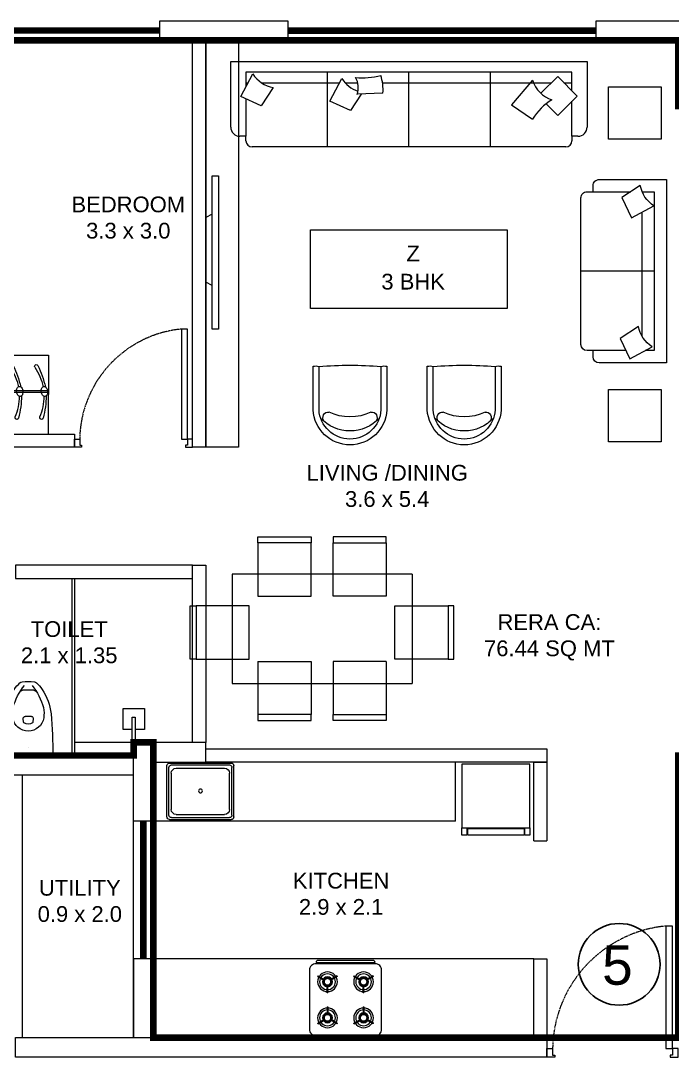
# Model space of a CAD drawing. Header units: inches. Extents: x 27644242 to 29761523, y -859349 to 216979.
# Drawn here: x 29080161 to 29085126, y -475293 to -467393 of the extents above; entities that cross this region are included whole.
import ezdxf

# ---------------------------------------------------------------- set-up
doc = ezdxf.new("R2010")
doc.units = ezdxf.units.IN
doc.header["$MEASUREMENT"] = 0
doc.set_wipeout_variables(frame=1)
doc.linetypes.add('DASHED', pattern=[0.75, 0.5, -0.25])
doc.layers.get('Defpoints').update_dxf_attribs({"color": 8})
for name, color, linetype, lineweight in [('DOOR', 4, 'Continuous', 0), ('ELEVATION', 40, 'Continuous', 13), ('FURN', 250, 'Continuous', 0), ('WALL', 7, 'Continuous', 20), ('WINDOW', 162, 'Continuous', 13)]:
    doc.layers.add(name, color=color, linetype=linetype, lineweight=lineweight)
doc.layers.add('text', color=7, linetype='Continuous')
doc.styles.add('AMITS', font='arial.ttf')

# ---------------------------------------------------------------- blocks, each defined once
blk = doc.blocks.new('A$C3D5F2F58')
at = {"color": 0, "linetype": 'ByBlock'}
blk.add_wipeout([(187.5, 0), (-187.5, 0), (-185.4, -124.8), (-182.6, -194.2), (-178.7, -263.3), (-175.9, -302), (-169.5, -348.6), (-150.7, -414.8), (-143.6, -432.7), (-131.4, -459.4), (-111.6, -495.4), (-106, -504.2), (-86.3, -529.7), (-71.8, -545.1), (-63.8, -552.7), (-55.8, -558), (-40.6, -562), (-22.7, -564.1), (3.1, -565), (29.6, -563.4), (46.7, -561), (55.8, -558), (74.2, -542.7), (100.9, -511.4), (135.4, -451.2), (158.3, -392.2), (171.2, -340), (178.9, -260.4), (185.1, -136.1), (187.4, -46)], dxfattribs=at)
for p, q in [((-187.5, 0), (187.5, 0)), ((0, -62.5), (0, -62.5)), ((-38.3, -282.4), (-35.8, -255.2)), ((-24.2, -298), (24.2, -298)), ((35.8, -255.2), (38.3, -282.4)), ((-42.5, -496.8), (42.5, -496.8))]:
    blk.add_line(p, q, dxfattribs=at)
at = {"color": 0, "linetype": 'ByBlock', "extrusion": (0, 0, -1)}
for centre, major_axis, ratio, start_param, end_param in [((3903, 5.3), (4087.6, 164.4), 0.940247, 3.100232, 3.182953), ((-3903, 5.4), (-4087.6, 164.4), 0.940247, 3.100232, 3.182953), ((0, -305.1), (84.4, 84.4), 1, 4.07333, 6.922251), ((0, -292.3), (-38.2, 38.2), 1, 0.139988, 1.430816), ((86.9, -319.1), (146.6, 146.6), 1, 3.705861, 4.079165), ((-24.2, -283.7), (10, 10), 1, 2.356198, 4.018929), ((-27.3, -256), (6.03, 6.03), 1, 4.01894, 4.852375), ((24.2, -283.7), (-10, 10), 1, 2.264265, 3.926995), ((27.3, -256), (6.03, 6.03), 1, -0.139979, 0.693472), ((-86.9, -319.1), (-146.6, 146.6), 1, 2.204028, 2.577331), ((275.8, -257.5), (321.4, 321.4), 1, 3.353441, 3.79389), ((326.3, -245.8), (-323.4, 323.4), 1, 4.816657, 5.23508), ((-326.3, -245.8), (-323.4, 323.4), 1, 2.618909, 3.037332), ((-275.8, -257.5), (-321.4, 321.4), 1, 2.489302, 2.929752), ((119.3, -350.5), (192.8, 192.8), 1, 3.092098, 3.328462), ((-40.9, -527.4), (24.1, 24.1), 1, 2.528301, 3.092099), ((-42.5, -474.1), (16.1, 16.1), 1, 2.356198, 3.387836), ((42.5, -474.1), (16.1, 16.1), 1, 1.324559, 2.356198), ((40.9, -527.4), (24.1, 24.1), 1, 1.620298, 2.184095), ((-119.3, -350.5), (192.8, 192.8), 1, 1.383935, 1.620298), ((0, -292.3), (-192.8, 192.8), 1, 3.75489, 4.099099)]:
    blk.add_ellipse(centre, major_axis=major_axis, ratio=ratio, start_param=start_param, end_param=end_param, dxfattribs=at)
blk = doc.blocks.new('A$C3E645E75')
at = {"extrusion": (0, 0, -1), "zscale": -0.9999999999999998, "rotation": 179.9999999999989}
blk.add_blockref('A$C3D5F2F58', (0, 0), dxfattribs=at)
blk = doc.blocks.new('hob')
at = {"layer": 'FURN', "extrusion": (2e-16, 7.34249e-08, 1)}
for p, q in [((-747640.1, 890446.8), (-747612.6, 890399.1)), ((-747635.8, 890449.3), (-747608.2, 890401.6)), ((-747280.1, 890449.3), (-747307.7, 890401.6)), ((-747275.8, 890446.8), (-747303.3, 890399.1)), ((-747640.1, 890302.2), (-747612.6, 890349.9)), ((-747635.8, 890299.7), (-747608.2, 890347.4)), ((-747510.5, 890377), (-747565.5, 890377)), ((-747510.5, 890372), (-747565.5, 890372)), ((-747405.4, 890377), (-747350.3, 890377)), ((-747405.4, 890372), (-747350.3, 890372)), ((-747280.1, 890299.7), (-747307.7, 890347.4)), ((-747275.8, 890302.2), (-747303.3, 890349.9)), ((-747635.8, 890174.3), (-747608.2, 890126.6)), ((-747280.1, 890174.3), (-747307.7, 890126.6)), ((-747640.1, 890171.8), (-747612.6, 890124.1)), ((-747510.5, 890102), (-747565.5, 890102)), ((-747510.5, 890097), (-747565.5, 890097)), ((-747405.4, 890102), (-747350.3, 890102)), ((-747405.4, 890097), (-747350.3, 890097)), ((-747275.8, 890171.8), (-747303.3, 890124.1)), ((-747640.1, 890027.2), (-747612.6, 890074.9)), ((-747635.8, 890024.7), (-747608.2, 890072.4)), ((-747280.1, 890024.7), (-747307.7, 890072.4)), ((-747275.8, 890027.2), (-747303.3, 890074.9))]:
    blk.add_line(p, q, dxfattribs=at)
at = {"layer": 'FURN', "extrusion": (2e-16, 7.34249e-08, 1), "elevation": 0.1}
for points in [[(-747232.9, 889962), (-747682.9, 889962, -0.414214), (-747732.9, 890012), (-747732.9, 890462, -0.414214), (-747682.9, 890512), (-747232.9, 890512, -0.414214), (-747182.9, 890462), (-747182.9, 890012, -0.414214)], [(-747172.9, 890462, -0.414214), (-747157.9, 890447), (-747157.9, 890027, -0.414214), (-747172.9, 890012), (-747172.9, 890027)]]:
    blk.add_lwpolyline(points, format="xyb", close=True, dxfattribs=at)
at = {"layer": 'FURN', "extrusion": (2e-16, 7.34249e-08, 1), "const_width": 20, "elevation": 0.1}
for points in [[(-747625.4, 890374.5, 1), (-747565.4, 890374.5, 1)], [(-747290.4, 890374.5, 1), (-747350.4, 890374.5, 1)], [(-747625.4, 890099.5, -1), (-747565.4, 890099.5, -1)], [(-747290.4, 890099.5, 1), (-747350.4, 890099.5, 1)]]:
    blk.add_lwpolyline(points, format="xyb", close=True, dxfattribs=at)
at = {"layer": 'FURN', "extrusion": (2e-16, 7.34249e-08, 1)}
for centre, radius in [((-747595.4, 890374.5, 0.1), 75), ((-747595.4, 890374.5, 0.1), 60), ((-747595.4, 890374.5, 0.1), 37.5), ((-747320.4, 890374.5, 0.1), 75), ((-747320.4, 890374.5, 0.1), 60), ((-747320.4, 890374.5, 0.1), 37.5), ((-747595.4, 890099.5, 0.1), 75), ((-747320.4, 890099.5, 0.1), 75), ((-747595.4, 890099.5, 0.1), 60), ((-747595.4, 890099.5, 0.1), 37.5), ((-747320.4, 890099.5, 0.1), 60), ((-747320.4, 890099.5, 0.1), 37.5)]:
    blk.add_circle(centre, radius, dxfattribs=at)
for centre, start, end in [((-747595.4, 890374.5, 0.1), 118.31459, 121.68541), ((-747320.4, 890374.5, 0.1), 58.31459, 61.68541), ((-747320.4, 890374.5, 0.1), 58.31459, 61.68541), ((-747595.4, 890374.5, 0.1), 358.31459, 1.68541), ((-747320.4, 890374.5, 0.1), 178.31459, 181.68541), ((-747595.4, 890374.5, 0.1), 238.31459, 241.68541), ((-747320.4, 890374.5, 0.1), 298.31459, 301.68541), ((-747595.4, 890099.5, 0.1), 118.31459, 121.68541), ((-747320.4, 890099.5, 0.1), 58.31459, 61.68541), ((-747320.4, 890099.5, 0.1), 58.31459, 61.68541), ((-747595.4, 890099.5, 0.1), 358.31459, 1.68541), ((-747320.4, 890099.5, 0.1), 178.31459, 181.68541), ((-747595.4, 890099.5, 0.1), 238.31459, 241.68541), ((-747320.4, 890099.5, 0.1), 298.31459, 301.68541)]:
    blk.add_arc(centre, 85, start, end, dxfattribs=at)
blk = doc.blocks.new('A$C3A956F37-flat-1')
at = {"layer": 'FURN'}
blk.add_line((-168.3, 90.2), (0, 90.2), dxfattribs=at)
for points in [[(-97.1, 66.7), (-97.1, 0), (-258.5, 0), (-258.5, 161.4), (-97.1, 161.4), (-97.1, 90.2)], [(0, 67.1), (-191.4, 67.1), (-191.4, 90.2), (-168.3, 90.2)]]:
    blk.add_lwpolyline(points, dxfattribs=at)
blk = doc.blocks.new('KITCHEN')
at = {"layer": 'FURN'}
for p, q in [((-135610.4, 231798.9, 0), (-135610.4, 232190.1, 0)), ((-135119.8, 232209.5, 0), (-135591, 232209.5, 0)), ((-135134.2, 232195.1, 0), (-135576.6, 232195.1, 0)), ((-135100.4, 231798.9, 0), (-135100.4, 232190.1, 0)), ((-135596, 231813.3, 0), (-135596, 232175.7, 0)), ((-135577.9, 231857, 0), (-135577.9, 232131.9, 0)), ((-135171.7, 232170.8, 0), (-135539.1, 232170.8, 0)), ((-135132.8, 232131.9, 0), (-135132.8, 231857, 0)), ((-135114.8, 231813.3, 0), (-135114.8, 232175.7, 0)), ((-135134.2, 231793.9, 0), (-135576.6, 231793.9, 0)), ((-135171.7, 231818.2, 0), (-135539.1, 231818.2, 0)), ((-135119.8, 231779.5, 0), (-135591, 231779.5, 0))]:
    blk.add_line(p, q, dxfattribs=at)
blk.add_circle((-135356.3, 231997.3, 0), 14.6, dxfattribs=at)
for centre, radius, start, end in [((-135591, 232190.1, 0), 19.4, 89.99995, 179.99995), ((-135576.6, 232175.7, 0), 19.4, 89.99995, 179.99995), ((-135134.2, 232175.7, 0), 19.4, 359.99995, 89.99995), ((-135119.8, 232190.1, 0), 19.4, 359.99995, 89.99995), ((-135539.1, 232131.9, 0), 38.9, 89.99995, 179.99995), ((-135171.7, 232131.9, 0), 38.9, 359.99995, 89.99995), ((-135591, 231798.9, 0), 19.4, 180.00005, 270.00005), ((-135576.6, 231813.3, 0), 19.4, 180.00005, 270.00005), ((-135539.1, 231857, 0), 38.9, 179.99995, 269.99995), ((-135171.7, 231857, 0), 38.9, 269.99995, 359.99995), ((-135134.2, 231813.3, 0), 19.4, 270.00005, 0.00005), ((-135119.8, 231798.9, 0), 19.4, 270.00005, 0.00005)]:
    blk.add_arc(centre, radius, start, end, dxfattribs=at)
blk = doc.blocks.new('rffffff')
at = {"layer": 'FURN'}
for p, q in [((146.4, 519.4, 0), (-2053.6, 519.4, 0)), ((-2053.6, 519.4, 0), (-2053.4, -80.6, 0)), ((146.4, 519.4, 0), (146.6, -80.6, 0)), ((146.5, 251, 0), (-2053.5, 250.5, 0)), ((146.5, 239, 0), (-2053.5, 238.5, 0)), ((146.6, -80.6, 0), (-2053.4, -80.6, 0))]:
    blk.add_line(p, q, dxfattribs=at)
at = {"layer": 'FURN', "extrusion": (9.36485e-09, 6.40542e-09, 1)}
for points in [[(-2027.5, 206.3, 0.144333), (-2018.6, 208, 0.107177), (-2009.2, 215.7, 0.077818), (-2002.9, 226.8, 0.065016), (-1999.4, 241.7, 0.065016), (-1999.8, 257, 0.077818), (-2003.7, 269.1, 0.107177), (-2011.3, 278.5, 0.144333), (-2019.7, 282, 0.144333), (-2028.7, 280.3, 0.107177), (-2038, 272.7, 0.077818), (-2044.4, 261.6, 0.065016), (-2047.9, 246.7, 0.065016), (-2047.5, 231.4, 0.077818), (-2043.5, 219.2, 0.107177), (-2035.9, 209.8, 0.144333)], [(-1839.5, 206.4, 0.144333), (-1830.6, 208.1, 0.107177), (-1821.2, 215.7, 0.077818), (-1814.9, 226.9, 0.065016), (-1811.4, 241.7, 0.065016), (-1811.8, 257, 0.077818), (-1815.7, 269.2, 0.107177), (-1823.3, 278.6, 0.144333), (-1831.7, 282.1, 0.144333), (-1840.7, 280.4, 0.107177), (-1850, 272.8, 0.077818), (-1856.4, 261.6, 0.065016), (-1859.9, 246.7, 0.065016), (-1859.5, 231.5, 0.077818), (-1855.5, 219.3, 0.107177), (-1847.9, 209.9, 0.144333)], [(-1657.3, 206.5, 0.144333), (-1648.4, 208.2, 0.107177), (-1639, 215.8, 0.077818), (-1632.6, 226.9, 0.065016), (-1629.1, 241.8, 0.065016), (-1629.5, 257.1, 0.077818), (-1633.5, 269.3, 0.107177), (-1641.1, 278.7, 0.144333), (-1649.5, 282.2, 0.144333), (-1658.4, 280.5, 0.107177), (-1667.8, 272.8, 0.077818), (-1674.1, 261.7, 0.065016), (-1677.7, 246.8, 0.065016), (-1677.2, 231.5, 0.077818), (-1673.3, 219.3, 0.107177), (-1665.7, 209.9, 0.144333)], [(-1469, 206.6, 0.144333), (-1460.1, 208.2, 0.107177), (-1450.7, 215.9, 0.077818), (-1444.4, 227, 0.065016), (-1440.9, 241.9, 0.065016), (-1441.3, 257.2, 0.077818), (-1445.2, 269.4, 0.107177), (-1452.8, 278.8, 0.144333), (-1461.2, 282.2, 0.144333), (-1470.2, 280.6, 0.107177), (-1479.5, 272.9, 0.077818), (-1485.9, 261.8, 0.065016), (-1489.4, 246.9, 0.065016), (-1489, 231.6, 0.077818), (-1485, 219.4, 0.107177), (-1477.4, 210, 0.144333)], [(-1316.8, 206.7, 0.144333), (-1307.9, 208.3, 0.107177), (-1298.5, 216, 0.077818), (-1292.1, 227.1, 0.065016), (-1288.6, 242, 0.065016), (-1289, 257.3, 0.077818), (-1293, 269.5, 0.107177), (-1300.6, 278.9, 0.144333), (-1309, 282.3, 0.144333), (-1317.9, 280.6, 0.107177), (-1327.3, 273, 0.077818), (-1333.6, 261.9, 0.065016), (-1337.2, 247, 0.065016), (-1336.7, 231.7, 0.077818), (-1332.8, 219.5, 0.107177), (-1325.2, 210.1, 0.144333)], [(-1134.5, 206.7, 0.144333), (-1125.6, 208.4, 0.107177), (-1116.2, 216, 0.077818), (-1109.9, 227.2, 0.065016), (-1106.4, 242.1, 0.065016), (-1106.8, 257.4, 0.077818), (-1110.7, 269.5, 0.107177), (-1118.3, 278.9, 0.144333), (-1126.7, 282.4, 0.144333), (-1135.7, 280.7, 0.107177), (-1145, 273.1, 0.077818), (-1151.4, 261.9, 0.065016), (-1154.9, 247.1, 0.065016), (-1154.5, 231.8, 0.077818), (-1150.5, 219.6, 0.107177), (-1142.9, 210.2, 0.144333)], [(-975.2, 206.8, 0.144333), (-966.2, 208.5, 0.107177), (-956.9, 216.1, 0.077818), (-950.5, 227.2, 0.065016), (-947, 242.1, 0.065016), (-947.4, 257.4, 0.077818), (-951.4, 269.6, 0.107177), (-959, 279, 0.144333), (-967.4, 282.5, 0.144333), (-976.3, 280.8, 0.107177), (-985.7, 273.1, 0.077818), (-992, 262, 0.065016), (-995.5, 247.1, 0.065016), (-995.1, 231.8, 0.077818), (-991.2, 219.6, 0.107177), (-983.6, 210.2, 0.144333)], [(-864.6, 206.9, 0.144333), (-855.7, 208.5, 0.107177), (-846.3, 216.2, 0.077818), (-839.9, 227.3, 0.065016), (-836.4, 242.2, 0.065016), (-836.8, 257.5, 0.077818), (-840.8, 269.7, 0.107177), (-848.4, 279.1, 0.144333), (-856.8, 282.5, 0.144333), (-865.7, 280.8, 0.107177), (-875.1, 273.2, 0.077818), (-881.4, 262.1, 0.065016), (-884.9, 247.2, 0.065016), (-884.5, 231.9, 0.077818), (-880.6, 219.7, 0.107177), (-873, 210.3, 0.144333)], [(-755.8, 206.9, 0.144333), (-746.9, 208.6, 0.107177), (-737.5, 216.2, 0.077818), (-731.2, 227.3, 0.065016), (-727.6, 242.2, 0.065016), (-728.1, 257.5, 0.077818), (-732, 269.7, 0.107177), (-739.6, 279.1, 0.144333), (-748, 282.5, 0.144333), (-756.9, 280.9, 0.107177), (-766.3, 273.2, 0.077818), (-772.6, 262.1, 0.065016), (-776.2, 247.2, 0.065016), (-775.8, 231.9, 0.077818), (-771.8, 219.7, 0.107177), (-764.2, 210.3, 0.144333)], [(-645.2, 206.9, 0.144333), (-636.3, 208.6, 0.107177), (-626.9, 216.3, 0.077818), (-620.6, 227.4, 0.065016), (-617.1, 242.3, 0.065016), (-617.5, 257.6, 0.077818), (-621.4, 269.8, 0.107177), (-629, 279.2, 0.144333), (-637.4, 282.6, 0.144333), (-646.3, 280.9, 0.107177), (-655.7, 273.3, 0.077818), (-662.1, 262.2, 0.065016), (-665.6, 247.3, 0.065016), (-665.2, 232, 0.077818), (-661.2, 219.8, 0.107177), (-653.6, 210.4, 0.144333)], [(-495.3, 206.9, 0.144333), (-486.4, 208.6, 0.107177), (-477, 216.2, 0.077818), (-470.7, 227.3, 0.065016), (-467.1, 242.2, 0.065016), (-467.6, 257.5, 0.077818), (-471.5, 269.7, 0.107177), (-479.1, 279.1, 0.144333), (-487.5, 282.5, 0.144333), (-496.4, 280.9, 0.107177), (-505.8, 273.2, 0.077818), (-512.1, 262.1, 0.065016), (-515.7, 247.2, 0.065016), (-515.3, 231.9, 0.077818), (-511.3, 219.7, 0.107177), (-503.7, 210.3, 0.144333)], [(-384.7, 206.9, 0.144333), (-375.8, 208.6, 0.107177), (-366.4, 216.3, 0.077818), (-360.1, 227.4, 0.065016), (-356.6, 242.3, 0.065016), (-357, 257.6, 0.077818), (-360.9, 269.8, 0.107177), (-368.5, 279.2, 0.144333), (-376.9, 282.6, 0.144333), (-385.8, 280.9, 0.107177), (-395.2, 273.3, 0.077818), (-401.6, 262.2, 0.065016), (-405.1, 247.3, 0.065016), (-404.7, 232, 0.077818), (-400.7, 219.8, 0.107177), (-393.1, 210.4, 0.144333)], [(-243.8, 206.9, 0.144333), (-234.9, 208.6, 0.107177), (-225.5, 216.2, 0.077818), (-219.2, 227.3, 0.065016), (-215.6, 242.2, 0.065016), (-216.1, 257.5, 0.077818), (-220, 269.7, 0.107177), (-227.6, 279.1, 0.144333), (-236, 282.5, 0.144333), (-244.9, 280.9, 0.107177), (-254.3, 273.2, 0.077818), (-260.6, 262.1, 0.065016), (-264.2, 247.2, 0.065016), (-263.8, 231.9, 0.077818), (-259.8, 219.7, 0.107177), (-252.2, 210.3, 0.144333)], [(-130.2, 206.9, 0.144333), (-121.3, 208.6, 0.107177), (-111.9, 216.3, 0.077818), (-105.6, 227.4, 0.065016), (-102.1, 242.3, 0.065016), (-102.5, 257.6, 0.077818), (-106.4, 269.8, 0.107177), (-114, 279.2, 0.144333), (-122.4, 282.6, 0.144333), (-131.3, 280.9, 0.107177), (-140.7, 273.3, 0.077818), (-147.1, 262.2, 0.065016), (-150.6, 247.3, 0.065016), (-150.2, 232, 0.077818), (-146.2, 219.8, 0.107177), (-138.6, 210.4, 0.144333)], [(10.7, 206.9, 0.144333), (19.6, 208.6, 0.107177), (29, 216.2, 0.077818), (35.3, 227.3, 0.065016), (38.9, 242.2, 0.065016), (38.4, 257.5, 0.077818), (34.5, 269.7, 0.107177), (26.9, 279.1, 0.144333), (18.5, 282.5, 0.144333), (9.6, 280.9, 0.107177), (0.2, 273.2, 0.077818), (-6.1, 262.1, 0.065016), (-9.7, 247.2, 0.065016), (-9.3, 231.9, 0.077818), (-5.3, 219.7, 0.107177), (2.3, 210.3, 0.144333)]]:
    blk.add_lwpolyline(points, format="xyb", close=True, dxfattribs=at)
for points in [[(-2037.8, 211.5, 0.057952), (-2014.6, 40.9, 1.08017), (-1989.7, 49.3, -0.102886), (-2021.6, 206.8, -0.821198)], [(-1849.8, 211.6, 0.057952), (-1826.6, 40.9, 1.08017), (-1801.7, 49.4, -0.102886), (-1833.6, 206.9, -0.821198)], [(-1667.6, 211.6, 0.057952), (-1644.4, 41, 1.08017), (-1619.4, 49.5, -0.102886), (-1651.4, 207, -0.821198)], [(-1479.3, 211.7, 0.057952), (-1456.1, 41.1, 1.08017), (-1431.2, 49.6, -0.102886), (-1463.1, 207.1, -0.821198)], [(-1327.1, 211.8, 0.057952), (-1303.9, 41.2, 1.08017), (-1278.9, 49.7, -0.102886), (-1310.9, 207.1, -0.821198)], [(-1144.8, 211.9, 0.057952), (-1121.6, 41.2, 1.08017), (-1096.7, 49.7, -0.102886), (-1128.6, 207.2, -0.821198)], [(-985.5, 211.9, 0.057952), (-962.3, 41.3, 1.08017), (-937.3, 49.8, -0.102886), (-969.3, 207.3, -0.821198)], [(-874.9, 212, 0.057952), (-851.7, 41.4, 1.08017), (-826.7, 49.9, -0.102886), (-858.7, 207.3, -0.821198)], [(-766.1, 212, 0.057952), (-742.9, 41.4, 1.08017), (-718, 49.9, -0.102886), (-749.9, 207.4, -0.821198)], [(-655.5, 212.1, 0.057952), (-632.3, 41.5, 1.08017), (-607.4, 49.9, -0.102886), (-639.3, 207.4, -0.821198)], [(-505.6, 212, 0.057952), (-482.4, 41.4, 1.08017), (-457.5, 49.9, -0.102886), (-489.4, 207.4, -0.821198)], [(-395, 212.1, 0.057952), (-371.8, 41.5, 1.08017), (-346.9, 49.9, -0.102886), (-378.8, 207.4, -0.821198)], [(-254.1, 212, 0.057952), (-230.9, 41.4, 1.08017), (-206, 49.9, -0.102886), (-237.9, 207.4, -0.821198)], [(-140.5, 212.1, 0.057952), (-117.3, 41.5, 1.08017), (-92.4, 49.9, -0.102886), (-124.3, 207.4, -0.821198)], [(0.4, 212, 0.057952), (23.6, 41.4, 1.08017), (48.5, 49.9, -0.102886), (16.6, 207.4, -0.821198)]]:
    blk.add_lwpolyline(points, format="xyb", dxfattribs=at)
for centre, radius, start, end in [((-1304.3, 112.9, 0), 745.3, 153.84974, 167.11662), ((-1627.4, 201.8, 0), 394.6, 145.02139, 168.51845), ((-1961.5, 435.5, 0), 13.2, 325.02116, 153.84954), ((-1116.3, 113, 0), 745.3, 153.84974, 167.11662), ((-1439.4, 201.8, 0), 394.6, 145.02139, 168.51845), ((-1773.5, 435.6, 0), 13.2, 325.02116, 153.84954), ((-934.1, 113.1, 0), 745.3, 153.84974, 167.11662), ((-1257.1, 201.9, 0), 394.6, 145.02139, 168.51845), ((-1591.3, 435.7, 0), 13.2, 325.02116, 153.84954), ((-745.8, 113.1, 0), 745.3, 153.84974, 167.11662), ((-1068.9, 202, 0), 394.6, 145.02139, 168.51845), ((-1403, 435.8, 0), 13.2, 325.02116, 153.84954), ((-593.6, 113.2, 0), 745.3, 153.84974, 167.11662), ((-916.6, 202.1, 0), 394.6, 145.02139, 168.51845), ((-1250.8, 435.9, 0), 13.2, 325.02116, 153.84954), ((-411.3, 113.3, 0), 745.3, 153.84974, 167.11662), ((-734.4, 202.2, 0), 394.6, 145.02139, 168.51845), ((-1068.5, 435.9, 0), 13.2, 325.02116, 153.84954), ((-252, 113.4, 0), 745.3, 153.84974, 167.11662), ((-575, 202.2, 0), 394.6, 145.02139, 168.51845), ((-909.1, 436, 0), 13.2, 325.02116, 153.84954), ((-141.4, 113.4, 0), 745.3, 153.84974, 167.11662), ((-464.4, 202.3, 0), 394.6, 145.02139, 168.51845), ((-798.6, 436.1, 0), 13.2, 325.02116, 153.84954), ((-32.6, 113.5, 0), 745.3, 153.84974, 167.11662), ((-355.6, 202.3, 0), 394.6, 145.02139, 168.51845), ((-689.8, 436.1, 0), 13.2, 325.02116, 153.84954), ((78, 113.5, 0), 745.3, 153.84974, 167.11662), ((-245, 202.4, 0), 394.6, 145.02139, 168.51845), ((-579.2, 436.2, 0), 13.2, 325.02116, 153.84954), ((227.9, 113.5, 0), 745.3, 153.84974, 167.11662), ((-95.1, 202.3, 0), 394.6, 145.02139, 168.51845), ((-429.3, 436.1, 0), 13.2, 325.02116, 153.84954), ((338.5, 113.5, 0), 745.3, 153.84974, 167.11662), ((15.5, 202.4, 0), 394.6, 145.02139, 168.51845), ((-318.7, 436.2, 0), 13.2, 325.02116, 153.84954), ((479.4, 113.5, 0), 745.3, 153.84974, 167.11662), ((156.4, 202.3, 0), 394.6, 145.02139, 168.51845), ((-177.8, 436.1, 0), 13.2, 325.02116, 153.84954), ((593, 113.5, 0), 745.3, 153.84974, 167.11662), ((270, 202.4, 0), 394.6, 145.02139, 168.51845), ((-64.2, 436.2, 0), 13.2, 325.02116, 153.84954), ((733.9, 113.5, 0), 745.3, 153.84974, 167.11662), ((410.9, 202.3, 0), 394.6, 145.02139, 168.51845), ((76.7, 436.1, 0), 13.2, 325.02116, 153.84954)]:
    blk.add_arc(centre, radius, start, end, dxfattribs=at)
blk = doc.blocks.new('TVVVV')
at = {"layer": 'FURN', "ltscale": 1000, "elevation": 0}
blk.add_lwpolyline([(-129.9, 740.3), (-82, 740.3), (-82, -428.6), (-129.9, -428.6)], close=True, dxfattribs=at)
for points in [[(-129.9, 446.7), (-178.7, 422)], [(-129.9, -95.7), (-178.7, -71)]]:
    blk.add_lwpolyline(points, dxfattribs=at)
blk = doc.blocks.new('DOOR_750')
at = {"layer": 'DOOR'}
for points in [[(-70, 50), (-32.5, 50), (-32.5, 750), (-70, 750)], [(-750, 50), (-717.5, 50), (-717.5, 12.5), (-705, 12.5), (-705, 0), (-750, 0)], [(0, 50), (-32.5, 50), (-32.5, 12.5), (-45, 12.5), (-45, 0), (0, 0)]]:
    blk.add_lwpolyline(points, close=True, dxfattribs=at)
at = {"layer": 'DOOR', "linetype": 'DASHED', "ltscale": 10}
blk.add_arc((-2.4, 38), 715.2, 95.4221, 179.04025, dxfattribs=at)
blk = doc.blocks.new('FRDG')
at = {"layer": 'FURN', "color": 8, "lineweight": 0, "extrusion": (3.3432e-08, -6.87431e-09, 1), "elevation": 0.0002}
for points in [[(9345.9976, -728.4923), (9346.5081, -728.4923), (9346.5081, -727.946), (9345.9976, -727.946)], [(9346.5081, -727.946), (9346.5659, -727.946), (9346.5659, -727.986), (9346.5081, -727.986)], [(9346.5139, -727.9917), (9346.5659, -727.9917), (9346.5659, -728.4442), (9346.5139, -728.4442)], [(9346.5081, -728.4523), (9346.5659, -728.4523), (9346.5659, -728.4923), (9346.5081, -728.4923)]]:
    blk.add_lwpolyline(points, close=True, dxfattribs=at)
blk = doc.blocks.new('DINING TBALE')
at = {"layer": 'FURN'}
for p, q in [((551.6, 1664.6, 0.3), (551.6, 1709.6, 0.3)), ((551.6, 1709.6, 0.3), (956.6, 1709.6, 0.3)), ((551.6, 1664.6, 0.3), (551.6, 1709.6, 0.3)), ((956.6, 1664.6, 0.3), (551.6, 1664.6, 0.3)), ((551.6, 1664.6, 0.3), (551.6, 1259.6, 0.3)), ((956.6, 1664.6, 0.3), (551.6, 1664.6, 0.3)), ((956.6, 1709.6, 0.3), (956.6, 1664.6, 0.3)), ((956.6, 1259.6, 0.3), (956.6, 1664.6, 0.3)), ((1123.3, 1709.6, 0.3), (1123.3, 1664.6, 0.3)), ((1528.3, 1709.6, 0.3), (1123.3, 1709.6, 0.3)), ((1123.3, 1259.6, 0.3), (1123.3, 1664.6, 0.3)), ((1123.3, 1664.6, 0.3), (1528.3, 1664.6, 0.3)), ((1123.3, 1664.6, 0.3), (1528.3, 1664.6, 0.3)), ((1528.3, 1664.6, 0.3), (1528.3, 1709.6, 0.3)), ((1528.3, 1664.6, 0.3), (1528.3, 1709.6, 0.3)), ((1528.3, 1664.6, 0.3), (1528.3, 1259.6, 0.3)), ((1726.2, 1426.2, 0.3), (353.7, 1426.2, 0.3)), ((353.7, 1426.2, 0.3), (353.7, 594.2, 0.3)), ((1726.2, 1426.2, 0.3), (1726.2, 594.2, 0.3)), ((551.6, 1259.6, 0.3), (956.6, 1259.6, 0.3)), ((1528.3, 1259.6, 0.3), (1123.3, 1259.6, 0.3)), ((35, 1184.3, 0.3), (80, 1184.3, 0.3)), ((35, 779.3, 0.3), (35, 1184.3, 0.3)), ((485, 1184.3, 0.3), (80, 1184.3, 0.3)), ((80, 1184.3, 0.3), (80, 779.3, 0.3)), ((80, 1184.3, 0.3), (80, 779.3, 0.3)), ((485, 779.3, 0.3), (485, 1184.3, 0.3)), ((1594.9, 1184.3, 0.3), (1999.9, 1184.3, 0.3)), ((1594.9, 779.3, 0.3), (1594.9, 1184.3, 0.3)), ((2044.9, 1184.3, 0.3), (1999.9, 1184.3, 0.3)), ((1999.9, 1184.3, 0.3), (1999.9, 779.3, 0.3)), ((1999.9, 1184.3, 0.3), (1999.9, 779.3, 0.3)), ((2044.9, 779.3, 0.3), (2044.9, 1184.3, 0.3)), ((80, 779.3, 0.3), (35, 779.3, 0.3)), ((80, 779.3, 0.3), (35, 779.3, 0.3)), ((80, 779.3, 0.3), (485, 779.3, 0.3)), ((551.6, 760.8, 0.3), (956.6, 760.8, 0.3)), ((551.6, 760.8, 0.3), (551.6, 355.8, 0.3)), ((956.6, 760.8, 0.3), (956.6, 355.8, 0.3)), ((1123.3, 760.8, 0.3), (1123.3, 355.8, 0.3)), ((1528.3, 760.8, 0.3), (1123.3, 760.8, 0.3)), ((1528.3, 760.8, 0.3), (1528.3, 355.8, 0.3)), ((1999.9, 779.3, 0.3), (1594.9, 779.3, 0.3)), ((1999.9, 779.3, 0.3), (2044.9, 779.3, 0.3)), ((1999.9, 779.3, 0.3), (2044.9, 779.3, 0.3)), ((353.7, 594.2, 0.3), (1726.2, 594.2, 0.3)), ((551.6, 355.8, 0.3), (551.6, 310.8, 0.3)), ((551.6, 355.8, 0.3), (551.6, 310.8, 0.3)), ((956.6, 355.8, 0.3), (551.6, 355.8, 0.3)), ((956.6, 355.8, 0.3), (551.6, 355.8, 0.3)), ((956.6, 310.8, 0.3), (956.6, 355.8, 0.3)), ((1123.3, 310.8, 0.3), (1123.3, 355.8, 0.3)), ((1123.3, 355.8, 0.3), (1528.3, 355.8, 0.3)), ((1123.3, 355.8, 0.3), (1528.3, 355.8, 0.3)), ((1528.3, 355.8, 0.3), (1528.3, 310.8, 0.3)), ((1528.3, 355.8, 0.3), (1528.3, 310.8, 0.3)), ((551.6, 310.8, 0.3), (956.6, 310.8, 0.3)), ((1528.3, 310.8, 0.3), (1123.3, 310.8, 0.3))]:
    blk.add_line(p, q, dxfattribs=at)
blk = doc.blocks.new('cha-1')
at = {"color": 0, "linetype": 'ByBlock'}
for points in [[(375, 10), (375, 453, 0.950858), (-375, 453), (-375, 10)], [(315, 11), (315, 452, 0.946504), (-315, 452), (-315, 11)]]:
    blk.add_lwpolyline(points, format="xyb", dxfattribs=at)
for centre, radius, start, end in [((0, 263), 405, 42.4573, 137.5427), ((-217, 533), 58.2, 126.2045, 258.1486), ((217, 533), 58.2, 281.8514, 53.7955), ((-224, 501), 25, 258.1486, 294.8492), ((0, 17), 508, 65.1508, 114.8492), ((224, 501), 25, 245.1508, 281.8514), ((-347, 125), 118, 256.2867, 285.6904), ((0, 4466), 4466, 265.9551, 274.0449), ((347, 125), 118, 254.3096, 283.7133)]:
    blk.add_arc(centre, radius, start, end, dxfattribs=at)
blk = doc.blocks.new('sofa-12')
at = {"color": 0, "linetype": 'ByBlock'}
for p, q in [((0.175, 0.7), (2.7417, 0.7)), ((0.7917, 0.7), (0.7917, 0.0875)), ((1.4583, 0.7), (1.4583, 0.0875)), ((2.125, 0.7), (2.125, 0.0875)), ((0.075, 0.6125), (0.125, 0.6125)), ((0.125, 0.6125), (0.125, 0.65)), ((0.125, 0.6125), (0.125, 0.3268)), ((2.7917, 0.65), (2.7917, 0.6125)), ((2.7917, 0.6125), (2.8417, 0.6125)), ((2.7917, 0.3062), (2.7917, 0.6125)), ((0, 0), (0, 0.5375)), ((2.9167, 0.5375), (2.9167, 0)), ((0.2405, 0.4423), (0.0814, 0.2832)), ((0.3355, 0.3474), (0.2405, 0.4423)), ((0.6181, 0.3556), (0.4468, 0.4727)), ((0.4468, 0.1545), (0.6181, 0.3556)), ((1.8487, 0.2682), (1.937, 0.4025)), ((1.937, 0.4025), (2.1045, 0.3253)), ((2.5683, 0.2138), (2.6668, 0.3637)), ((2.6668, 0.3637), (2.8344, 0.2865)), ((0.0814, 0.2832), (0.2405, 0.1241)), ((0.2405, 0.1241), (0.3777, 0.2613)), ((1.671, 0.2606), (1.8816, 0.2695)), ((2.1045, 0.3253), (2.006, 0.1406)), ((2.8344, 0.2865), (2.7358, 0.1018)), ((0.125, 0.2397), (0.125, 0.0875)), ((0.1897, 0.175), (0.125, 0.175)), ((1.6739, 0.175), (0.2914, 0.175)), ((1.9798, 0.175), (1.8773, 0.175)), ((2.6647, 0.175), (2.0243, 0.175)), ((2.7917, 0.175), (2.7749, 0.175)), ((2.7917, 0.0875), (2.7917, 0.2065)), ((0.125, 0.0875), (2.7917, 0.0875)), ((2.9167, 0), (0, 0))]:
    blk.add_line(p, q, dxfattribs=at)
for centre, radius, start, end in [((0.175, 0.65), 0.05, 90, 180), ((2.7417, 0.65), 0.05, 0, 90), ((0.075, 0.5375), 0.075, 90, 180), ((2.8417, 0.5375), 0.075, 0, 90), ((0.0246, 0.7358), 0.4975, 301.93011, 328.06989), ((0.2106, 0.0774), 0.2485, 18.07851, 71.92149), ((2.0437, 0.2307), 0.3739, 175.41548, 198.06974), ((2.0385, 0.215), 0.1661, 160.8325, 209.92347), ((1.796, 0.0077), 0.2485, 32.33007, 71.50567), ((2.5258, -0.0311), 0.2485, 32.33007, 80.15704), ((1.8449, -0.512), 0.6461, 85.59898, 104.04019)]:
    blk.add_arc(centre, radius, start, end, dxfattribs=at)
blk = doc.blocks.new('sofa-14')
at = {"color": 0, "linetype": 'ByBlock'}
for p, q in [((1.35, 0.7), (0.15, 0.7)), ((0.75, 0.1), (0.75, 0.7)), ((0.1, 0.6), (0.05, 0.6)), ((0.1, 0.65), (0.1, 0.2921)), ((1.4, 0.3319), (1.4, 0.65)), ((1.45, 0.6), (1.4, 0.6)), ((0, 0.55), (0, 0)), ((1.5, 0), (1.5, 0.55)), ((0.0485, 0.2138), (0.147, 0.3637)), ((0.147, 0.3637), (0.3146, 0.2865)), ((1.2014, 0.2281), (1.3, 0.3779)), ((1.3, 0.3779), (1.4675, 0.3008)), ((0.3146, 0.2865), (0.216, 0.1018)), ((1.4675, 0.3008), (1.369, 0.1161)), ((0.1, 0.199), (0.1, 0.1)), ((0.2684, 0.2), (1.2805, 0.2)), ((1.4, 0.1), (1.4, 0.1743)), ((0.1, 0.1), (1.4, 0.1)), ((0, 0), (1.5, 0))]:
    blk.add_line(p, q, dxfattribs=at)
for centre, radius, start, end in [((0.15, 0.65), 0.05, 90, 180), ((1.35, 0.65), 0.05, 360, 90), ((0.05, 0.55), 0.05, 90, 180), ((1.45, 0.55), 0.05, 0, 90), ((0.006, -0.0311), 0.2485, 32.33007, 80.15704), ((1.159, -0.0168), 0.2485, 32.33007, 80.15704)]:
    blk.add_arc(centre, radius, start, end, dxfattribs=at)

msp = doc.modelspace()

# ---------------------------------------------------------------- linework, layer by layer
at = {"layer": 'ELEVATION', "ltscale": 500}
msp.add_line((29081020.9, -472892.7), (29080570.9, -472892.7), dxfattribs=at)
msp.add_lwpolyline([(29081020.9, -473142.7), (29081020.9, -473142.7), (29080170.9, -473142.7), (29080170.9, -475142.7), (29081020.9, -475142.7), (29081020.9, -473142.7)], dxfattribs=at)
at = {"layer": 'FURN', "ltscale": 500}
for p, q in [((29080550.9, -471642.7), (29080550.9, -472992.8)), ((29080570.9, -471642.7), (29080570.9, -472992.8)), ((29083475.1, -473492.7), (29083475.1, -473042.8)), ((29083475.1, -473492.7), (29081170.9, -473492.7)), ((29084071.1, -474542.7), (29081170.9, -474542.7))]:
    msp.add_line(p, q, dxfattribs=at)
msp.add_lwpolyline([(29081571.1, -467542.7), (29081821.1, -467542.7), (29081821.1, -470642.7), (29081571.1, -470642.7)], close=True, dxfattribs=at)
at = {"layer": 'FURN', "ltscale": 500, "elevation": 0}
for points in [[(29085040.8, -467895.9), (29085040.8, -468295.9), (29084640.8, -468295.9), (29084640.8, -467895.9)], [(29085040.8, -470203.2), (29085040.8, -470603.2), (29084640.8, -470603.2), (29084640.8, -470203.2)]]:
    msp.add_lwpolyline(points, close=True, dxfattribs=at)
at = {"layer": 'FURN', "ltscale": 1000}
msp.add_lwpolyline([(29082369, -469587.2), (29082369, -468987.2), (29083869, -468987.2), (29083869, -469587.2)], close=True, dxfattribs=at)
at = {"layer": 'text', "color": 1, "ltscale": 500}
msp.add_circle((29084721.4, -474584.5), 311.4, dxfattribs=at)
at = {"layer": 'WALL', "ltscale": 500}
for p, q in [((29081170.9, -473492.7), (29081020.9, -473492.7)), ((29084071.1, -473642.7), (29084171.1, -473642.7)), ((29081020.9, -474542.7), (29081020.9, -475142.7)), ((29081170.9, -474542.7), (29081020.9, -474542.7)), ((29081170.9, -474542.7), (29081170.9, -475142.7)), ((29084071.1, -474542.7), (29084171.1, -474542.7))]:
    msp.add_line(p, q, dxfattribs=at)
at = {"layer": 'WALL', "color": 7, "ltscale": 500}
for points in [[(29082196.1, -467392.7), (29082196.1, -467542.7), (29081221.1, -467542.7), (29081221.1, -467392.7)], [(29085321.1, -467392.7), (29085321, -467542.7), (29084546.1, -467542.7), (29084546.1, -467392.7)], [(29084171.1, -472942.7), (29084171.1, -473042.7), (29081571.1, -473042.7), (29081571.1, -472942.7)]]:
    msp.add_lwpolyline(points, close=True, dxfattribs=at)
at = {"layer": 'WALL', "ltscale": 500}
for points in [[(29081571.1, -470642.7), (29081471.1, -470642.7), (29081471.1, -467542.8), (29081571.1, -467542.8)], [(29080571.1, -470542.7), (29080571.1, -470642.7), (29078171.1, -470642.7), (29078171.1, -470542.7)], [(29080120.9, -471542.7), (29080120.9, -471642.7), (29081471.1, -471642.7), (29081471.1, -471542.7)], [(29081571.1, -472892.7), (29081471.1, -472892.7), (29081471.1, -471542.7), (29081571.1, -471542.7)], [(29081170.9, -473492.7), (29081020.9, -473492.7), (29081020.9, -472892.7), (29081170.9, -472892.7)], [(29081571.1, -472892.7), (29081170.9, -472892.7), (29081170.9, -473042.7), (29081571.1, -473042.7)], [(29084171.1, -475292.7), (29080120.9, -475292.7), (29080120.9, -475142.7), (29084171.1, -475142.7)]]:
    msp.add_lwpolyline(points, close=True, dxfattribs=at)
for points in [[(29084071.1, -473642.7), (29084071.1, -473042.7), (29084171.1, -473042.7), (29084171.1, -473642.7)], [(29084171.1, -474542.7), (29084171.1, -475142.7), (29084071.1, -475142.7), (29084071.1, -474542.7)]]:
    msp.add_lwpolyline(points, dxfattribs=at)
at = {"layer": 'WINDOW', "ltscale": 500, "const_width": 50}
for points in [[(29078771.1, -467467.4), (29081221.1, -467467.4)], [(29082196.1, -467467.7), (29084546.1, -467467.7)], [(29081095.9, -474542.7), (29081095.9, -473492.7)]]:
    msp.add_lwpolyline(points, dxfattribs=at)

# ---------------------------------------------------------------- block references
at = {"rotation": 269.9999999999913}
msp.add_blockref('A$C3A956F37-flat-1', (29080942.2, -472892.7), dxfattribs=at)
at = {"layer": 'DOOR'}
for p, xscale, yscale, zscale in [((29081471.1, -470642.7), 1.200000000020023, 1.200000000020023, 1.200000000020023), ((29085171.1, -475292.7), 1.333333977559269, 1.333333977559269, 1.333333977559269)]:
    msp.add_blockref('DOOR_750', p, dxfattribs=dict(at, xscale=xscale, yscale=yscale, zscale=zscale))
at = {"layer": 'FURN', "ltscale": 1000, "yscale": 931.2742623500526, "zscale": 931.2742623500526}
for name, p, xscale, rotation in [('sofa-12', (29084477.1, -467702.7), 931.2742623500526, 180), ('sofa-14', (29085081.7, -468603.1), -931.2742623500526, 89.99999999999994)]:
    msp.add_blockref(name, p, dxfattribs=dict(at, xscale=xscale, rotation=rotation))
at = {"layer": 'FURN', "ltscale": 1000}
for name, p in [('TVVVV', (29081749.7, -469314.5, 0)), ('DINING TBALE', (29081417.4, -473037, -0.3))]:
    msp.add_blockref(name, p, dxfattribs=at)
at = {"layer": 'FURN', "ltscale": 500, "xscale": -1}
msp.add_blockref('rffffff', (29078317.7, -470462.1, 0), dxfattribs=at)
at = {"layer": 'FURN', "xscale": -1}
for name, p, rotation in [('A$C3E645E75', (29080218.1, -472992.7), 0.0002197302560935686), ('hob', (28192399.3, 272603.1, 0), 269.9999999999915)]:
    msp.add_blockref(name, p, dxfattribs=dict(at, rotation=rotation))
msp.add_blockref('KITCHEN', (28946174.7, -705260.3, 0), dxfattribs=at)
at = {"layer": 'FURN', "extrusion": (-6.40542e-09, 9.36485e-09, 1), "xscale": 950.0000000000178, "yscale": 950.0000000000117, "zscale": 950.0000000000109, "rotation": 270.0250834735323}
msp.add_blockref('FRDG', (29771702.4, 8405939.8, -0.1), dxfattribs=at)

# ---------------------------------------------------------------- texts
at = {"layer": 'text', "ltscale": 100, "char_height": 120, "width": 1715.235, "attachment_point": 1, "style": 'AMITS'}
for s, insert in [('\\pxqc;BEDROOM\\P3.3 x 3.0', (29080122.9, -468732.7)), ('\\pxqc;LIVING /DINING\\P3.6 x 5.4', (29082096.2, -470777.9)), ('\\pxqc;RERA CA: \\P76.44 SQ MT', (29083332.3, -471915.8)), ('\\pxqc;TOILET\\P2.1 x 1.35', (29079672.6, -471969.2)), ('\\pxqc;KITCHEN\\P2.9 x 2.1', (29081744.8, -473886.7)), ('\\pxqc;UTILITY\\P0.9 x 2.0', (29079753.6, -473940.9))]:
    msp.add_mtext(s, dxfattribs=dict(at, insert=insert))
at = {"layer": 'text', "color": 1, "ltscale": 100, "style": 'AMITS'}
for s, insert, char_height, width, attachment_point in [('\\pxqc;Z', (29084009, -469226.9), 120, 1715.235, 9), ('\\pxqc;3 BHK', (29084009, -469443.1), 120, 1715.235, 9), ('\\pxqc;5', (29084335.5, -474440), 300, 744.906, 1)]:
    msp.add_mtext(s, dxfattribs=dict(at, insert=insert, char_height=char_height, width=width, attachment_point=attachment_point))

# ---------------------------------------------------------------- next in the draw order: linework, layer by layer
at = {"layer": 'Defpoints', "ltscale": 500}
msp.add_lwpolyline([(29081170.9, -475142.7, 50, 50, 0), (29081170.9, -472892.7, 50, 50, 0), (29081020.9, -472892.7, 50, 50, 0), (29081020.9, -472992.7, 50, 50, 0), (29079371.1, -472992.7, 50, 50, 0), (29079371.1, -471542.7, 50, 50, 0), (29076821.3, -471542.7, 50, 50, 0), (29076821.3, -472992.7, 50, 50, 0), (29074470.9, -472992.7, 50, 50, 0), (29074471.3, -468042.9, 50, 50, 0), (29078171.1, -468042.9, 50, 50, 0), (29078171.1, -467542.4, 50, 50, 0), (29081121.1, -467542.7, 50, 50, 0), (29081121.1, -467542.8, 50, 50, 0), (29085171.2, -467542.6, 50, 50, 0), (29085171.2, -468042.8, 50, 50, 0), (29088571.3, -468042.7, 50, 50, 0), (29088571.3, -471542.6, 50, 50, 0), (29087370.8, -471542.7, 50, 50, 0), (29087370.8, -472992.7, 50, 50, 0), (29085171.1, -472992.7, 50, 50, 0), (29085171.1, -475142.7, 50, 50, 0), (29081170.9, -475142.7, 50, 50, 0)], format="xyseb", dxfattribs=at)
at = {"layer": 'WALL', "color": 7, "ltscale": 500}
msp.add_lwpolyline([(29081020.9, -473142.7), (29079371.1, -473142.7), (29079371.1, -472992.7), (29081020.9, -472992.7)], dxfattribs=at)

# ---------------------------------------------------------------- next in the draw order: block references
at = {"layer": 'FURN', "ltscale": 1000, "xscale": -0.7494972036074088, "yscale": 0.7494972036074088, "zscale": 0.7494972036074088, "rotation": 180}
for p in [(29082670.2, -470018.6), (29083540.4, -470018.6)]:
    msp.add_blockref('cha-1', p, dxfattribs=at)

doc.saveas('drawing.dxf')
